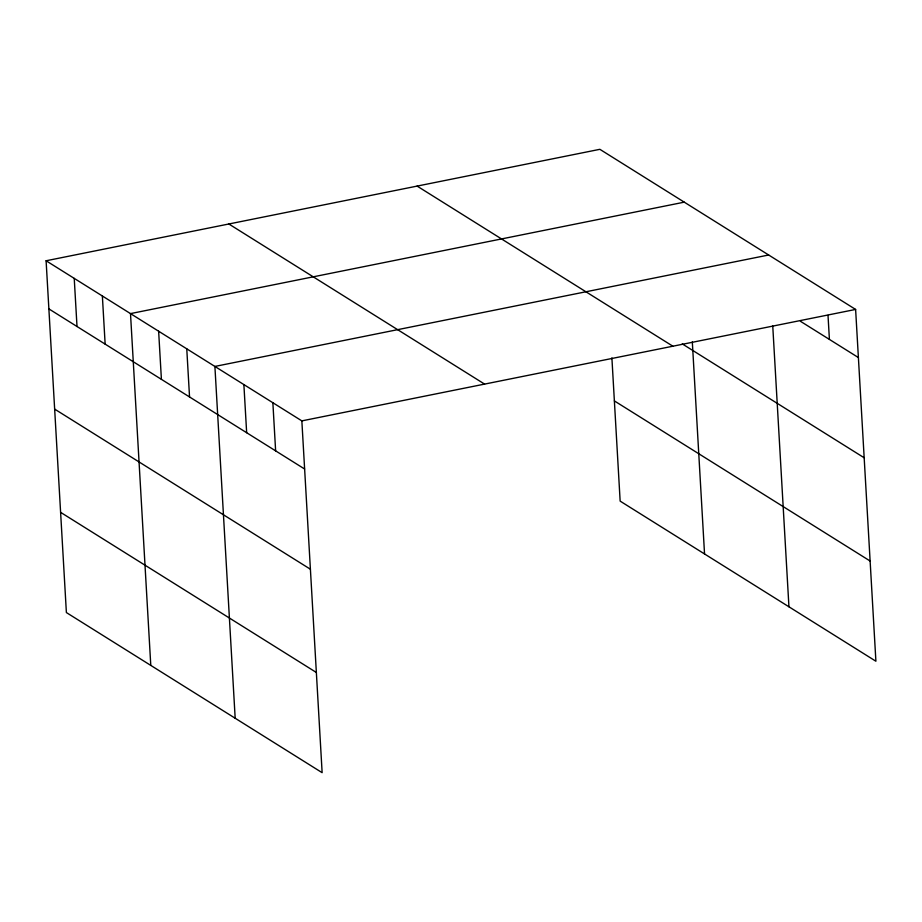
<?xml version="1.0" encoding="UTF-8"?>
<svg xmlns="http://www.w3.org/2000/svg" width="922" height="922" viewBox="0 0 922 922"><rect width="100%" height="100%" fill="white"/><g stroke="black" fill="none" stroke-linecap="round" stroke-linejoin="round"><path stroke-width="1.38" d="M46.1 260.765L301.851 420.881L322.135 772.682L66.384 612.565L46.1 260.765L599.865 149.318L855.616 309.435L875.9 661.235L620.149 501.119L611.897 357.886M684.262 202.16L130.498 313.607L150.782 665.396M768.66 255.002L214.895 366.437L235.179 718.238M301.851 420.881L855.616 309.435M800.423 321.271L858.394 357.563M682.268 343.894L864.168 457.773M417.124 186.094L672.876 346.211M614.375 400.909L870.126 561.025M228.84 223.988L484.592 384.105M48.878 308.893L304.617 469.01M54.652 409.103L310.403 569.22M60.61 512.344L316.35 672.472M828.014 315.359L829.408 339.411M772.751 326.031L788.944 606.791M692.318 341.912L704.546 553.961M272.866 402.73L275.632 450.858M243.881 384.589L246.658 432.718M186.763 348.827L189.54 396.956M158.63 331.217L161.408 379.345M102.365 295.985L105.143 344.113M74.233 278.375L77.01 326.503"/></g></svg>
